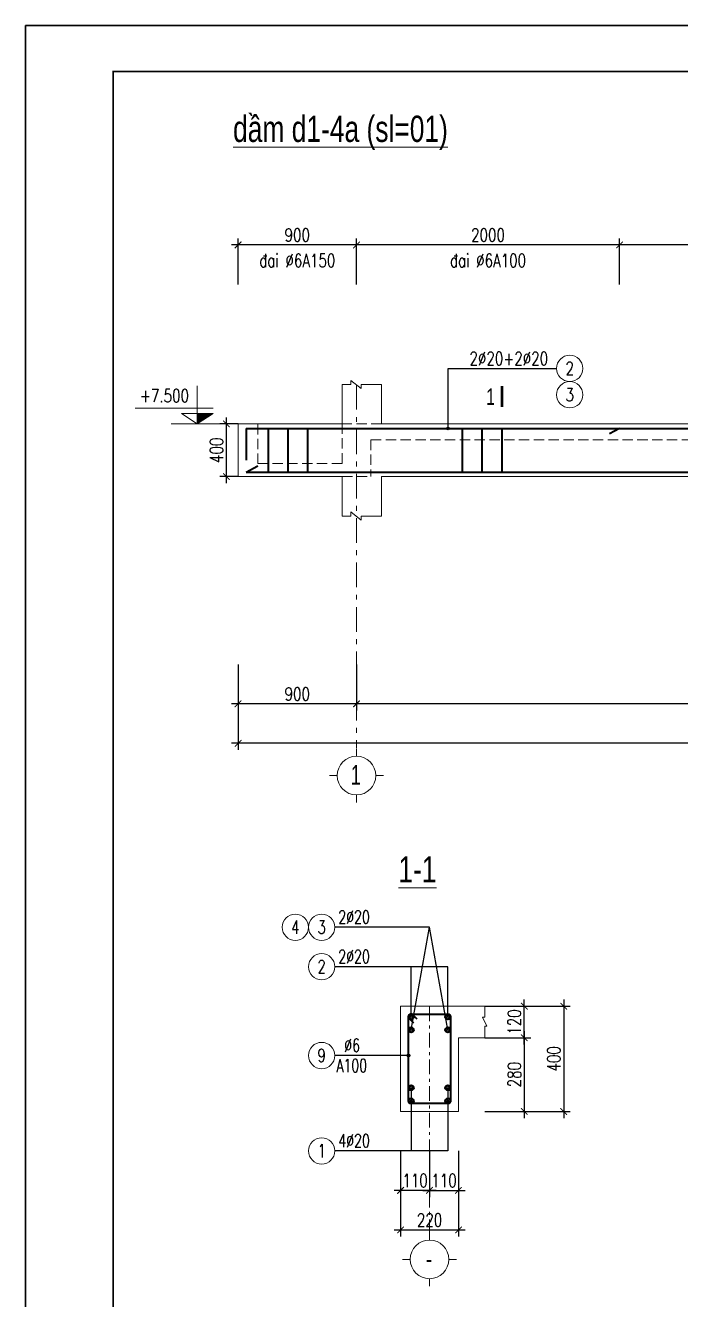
# Model space of a CAD drawing. Extents: x -2098986 to 943, y -1296280 to 73591.
# Drawn here: x -1743236 to -1733276, y -1204125 to -1184760 of the extents above; entities that cross this region are included whole.
import ezdxf
from ezdxf.enums import TextEntityAlignment as Align

# ---------------------------------------------------------------- set-up
doc = ezdxf.new("R2010")
doc.units = 0
doc.header["$LTSCALE"] = 150
doc.header["$PDMODE"] = 35
doc.linetypes.add('_An', pattern=[5, 3.5, -1.5])
doc.linetypes.add('_Tim', pattern=[9, 5, -1.5, 1, -1.5])
doc.layers.get('Defpoints').update_dxf_attribs({"lineweight": 18})
for name, color, linetype, lineweight in [('05.Text', 253, 'Continuous', 18), ('11.Khung bo', 32, 'Continuous', 50), ('12.Khung', 36, 'Continuous', 25), ('LS-DIM', 251, 'Continuous', 13), ('LS-TEXT', 60, 'Continuous', 20), ('LS-THAY', 7, 'Continuous', 20), ('LS-THEP', 3, 'Continuous', 35), ('LS-TRUC', 108, '_Tim', 9)]:
    doc.layers.add(name, color=color, linetype=linetype, lineweight=lineweight)
doc.layers.add('DIM', color=1, linetype='Continuous')
doc.layers.add('Tpl_Bound', color=1, linetype='Continuous', plot=False)
doc.styles.add('dim', font='vnsimli.shx', dxfattribs={"width": 0.75})
doc.styles.add('KCVN-LEADER', font='vnromadi.shx', dxfattribs={"width": 0.7, "height": 4})
doc.styles.add('LS.TEXT', font='vnromadi.shx', dxfattribs={"width": 0.7, "height": 4})
doc.styles.add('romans.shx', font='romans.shx', dxfattribs={"width": 0.75, "bigfont": 'vns.shx'})
doc.styles.add('vnsimpli', font='vnsimli.shx', dxfattribs={"width": 0.75})
doc.dimstyles.new('D10', dxfattribs={"dimtxt": 200, "dimasz": 0, "dimexe": 0, "dimexo": 0, "dimgap": 0, "dimtad": 1, "dimdec": 0, "dimlfac": 0.1, "dimzin": 0, "dimdsep": 46, "dimtxsty": 'vnsimpli', "dimblk1": 'ARCHTICK', "dimblk2": 'ARCHTICK', "dimsah": 1, "dimcen": 0, "dimsd1": 1, "dimsd2": 1, "dimclrd": 256, "dimclre": 256, "dimclrt": 60, "dimadec": 0, "dimazin": 0, "dimtfac": 0.02, "dimtdec": 0, "dimtix": 1, "dimtmove": 2, "dimatfit": 3, "dimldrblk": 'ARCHTICK', "dimfxl": 100, "dimtolj": 1, "dimtzin": 0, "dimarcsym": 0})
doc.dimstyles.new('D25', dxfattribs={"dimscale": 0, "dimtxt": 200, "dimasz": 100, "dimexe": 100, "dimexo": 0, "dimgap": 50, "dimtad": 1, "dimdec": 0, "dimlfac": 0.25, "dimdsep": 46, "dimtxsty": 'vnsimpli', "dimblk1": 'ARCHTICK', "dimblk2": 'ARCHTICK', "dimsah": 1, "dimcen": 0, "dimdle": 100, "dimclrd": 256, "dimclre": 256, "dimclrt": 60, "dimadec": 0, "dimazin": 0, "dimtfac": 0.004, "dimtdec": 0, "dimtix": 1, "dimtmove": 2, "dimatfit": 3, "dimldrblk": 'ARCHTICK', "dimfxl": 1, "dimtolj": 1, "dimarcsym": 0})
doc.dimstyles.new('D50', dxfattribs={"dimtxt": 200, "dimasz": 100, "dimexe": 100, "dimexo": 0, "dimgap": 50, "dimtad": 1, "dimdec": 0, "dimlfac": 0.5, "dimzin": 0, "dimdsep": 46, "dimtxsty": 'vnsimpli', "dimblk1": 'ARCHTICK', "dimblk2": 'ARCHTICK', "dimsah": 1, "dimcen": 0, "dimdle": 100, "dimclrd": 256, "dimclre": 256, "dimclrt": 60, "dimadec": 0, "dimazin": 0, "dimtfac": 0.02, "dimtdec": 0, "dimtix": 1, "dimtmove": 2, "dimatfit": 3, "dimldrblk": 'ARCHTICK', "dimfxl": 100, "dimtolj": 1, "dimtzin": 0, "dimarcsym": 0})
doc.dimstyles.new('Ghi Chu', dxfattribs={"dimscale": 40, "dimtxt": 2.2, "dimasz": 1, "dimexe": 0.8, "dimexo": 0, "dimgap": 1, "dimtad": 1, "dimdec": 0, "dimzin": 0, "dimdsep": 46, "dimtxsty": 'dim', "dimblk1": 'ARCHTICK', "dimblk2": 'ARCHTICK', "dimsah": 1, "dimcen": -0.2, "dimdle": 0.8, "dimclrd": 256, "dimclre": 256, "dimclrt": 60, "dimadec": 0, "dimazin": 0, "dimtfac": 1, "dimtdec": 0, "dimtmove": 0, "dimatfit": 3, "dimldrblk": 'ARCHTICK', "dimfxl": 1, "dimtolj": 1, "dimtzin": 0, "dimarcsym": 0})
doc.dimstyles.new('LS.GHI CHU', dxfattribs={"dimtxt": 200, "dimasz": 120, "dimexe": 120, "dimexo": 120, "dimgap": 80, "dimtad": 1, "dimdec": 0, "dimzin": 0, "dimdsep": 46, "dimtxsty": 'romans.shx', "dimblk": 'ARCHTICK', "dimcen": 0.09, "dimdle": 120, "dimclrd": 256, "dimclre": 8, "dimclrt": 7, "dimadec": 0, "dimazin": 0, "dimtfac": 1, "dimtdec": 0, "dimtofl": 0, "dimtmove": 0, "dimatfit": 3, "dimldrblk": 'ARCHTICK', "dimfxl": 1, "dimtolj": 1, "dimtzin": 0, "dimarcsym": 0})

# ---------------------------------------------------------------- blocks, each defined once
blk = doc.blocks.new('_ArchTick')
at = {"layer": 'DIM', "color": 0, "const_width": 0.15}
blk.add_lwpolyline([(-0.5, -0.5), (0.5, 0.5)], dxfattribs=at)
blk = doc.blocks.new('*D1545')
at = {"layer": 'Defpoints', "color": 0, "transparency": 16777216}
for p in [(-1740003, -1194471), (-1708423, -1194471), (-1740003, -1195671)]:
    blk.add_point(p, dxfattribs=at)
at = {"layer": 'LS-DIM', "lineweight": -2, "transparency": 16777216}
for p, q in [((-1740003, -1194471), (-1740003, -1195771)), ((-1708423, -1194471), (-1708423, -1195771)), ((-1708323, -1195671), (-1740103, -1195671))]:
    blk.add_line(p, q, dxfattribs=at)
at = {"layer": 'LS-DIM', "lineweight": -2, "transparency": 16777216, "xscale": 100, "yscale": 100, "zscale": 100, "rotation": 180}
blk.add_blockref('_ArchTick', (-1740003, -1195671), dxfattribs=at)
at = {"layer": 'LS-DIM', "lineweight": -2, "transparency": 16777216, "xscale": 100, "yscale": 100, "zscale": 100}
blk.add_blockref('_ArchTick', (-1708423, -1195671), dxfattribs=at)
at = {"layer": 'LS-DIM', "color": 60, "transparency": 16777216, "insert": (-1724213, -1195521), "char_height": 200, "attachment_point": 5, "style": 'vnsimpli'}
blk.add_mtext('\\A1;15790', dxfattribs=at)
blk = doc.blocks.new('*D1547')
at = {"layer": 'Defpoints', "color": 0, "transparency": 16777216}
for p in [(-1738203, -1194471), (-1726163, -1194471), (-1738203, -1195071)]:
    blk.add_point(p, dxfattribs=at)
at = {"layer": 'LS-DIM', "lineweight": -2, "transparency": 16777216}
for p, q in [((-1738203, -1194471), (-1738203, -1195171)), ((-1726163, -1194471), (-1726163, -1195171)), ((-1726063, -1195071), (-1738303, -1195071))]:
    blk.add_line(p, q, dxfattribs=at)
at = {"layer": 'LS-DIM', "lineweight": -2, "transparency": 16777216, "xscale": 100, "yscale": 100, "zscale": 100, "rotation": 180}
blk.add_blockref('_ArchTick', (-1738203, -1195071), dxfattribs=at)
at = {"layer": 'LS-DIM', "lineweight": -2, "transparency": 16777216, "xscale": 100, "yscale": 100, "zscale": 100}
blk.add_blockref('_ArchTick', (-1726163, -1195071), dxfattribs=at)
at = {"layer": 'LS-DIM', "color": 60, "transparency": 16777216, "insert": (-1732183, -1194921), "char_height": 200, "attachment_point": 5, "style": 'vnsimpli'}
blk.add_mtext('\\A1;6020', dxfattribs=at)
blk = doc.blocks.new('*D1548')
at = {"layer": 'Defpoints', "color": 0, "transparency": 16777216}
for p in [(-1740003, -1194471), (-1738203, -1194471), (-1740003, -1195071)]:
    blk.add_point(p, dxfattribs=at)
at = {"layer": 'LS-DIM', "lineweight": -2, "transparency": 16777216}
for p, q in [((-1740003, -1194471), (-1740003, -1195171)), ((-1738203, -1194471), (-1738203, -1195171)), ((-1738103, -1195071), (-1740103, -1195071))]:
    blk.add_line(p, q, dxfattribs=at)
at = {"layer": 'LS-DIM', "lineweight": -2, "transparency": 16777216, "xscale": 100, "yscale": 100, "zscale": 100, "rotation": 180}
blk.add_blockref('_ArchTick', (-1740003, -1195071), dxfattribs=at)
at = {"layer": 'LS-DIM', "lineweight": -2, "transparency": 16777216, "xscale": 100, "yscale": 100, "zscale": 100}
blk.add_blockref('_ArchTick', (-1738203, -1195071), dxfattribs=at)
at = {"layer": 'LS-DIM', "color": 60, "transparency": 16777216, "insert": (-1739103, -1194921), "char_height": 200, "attachment_point": 5, "style": 'vnsimpli'}
blk.add_mtext('\\A1;900', dxfattribs=at)
blk = doc.blocks.new('*D1566')
at = {"layer": 'Defpoints', "color": 0, "transparency": 16777216}
for p in [(-1738203, -1188095), (-1738203, -1188695), (-1734203, -1188695)]:
    blk.add_point(p, dxfattribs=at)
at = {"layer": 'LS-DIM', "lineweight": -2, "transparency": 16777216}
for p, q in [((-1738203, -1188695), (-1738203, -1187995)), ((-1734203, -1188695), (-1734203, -1187995)), ((-1734103, -1188095), (-1738303, -1188095))]:
    blk.add_line(p, q, dxfattribs=at)
at = {"layer": 'LS-DIM', "lineweight": -2, "transparency": 16777216, "xscale": 100, "yscale": 100, "zscale": 100, "rotation": 180}
blk.add_blockref('_ArchTick', (-1738203, -1188095), dxfattribs=at)
at = {"layer": 'LS-DIM', "lineweight": -2, "transparency": 16777216, "xscale": 100, "yscale": 100, "zscale": 100}
blk.add_blockref('_ArchTick', (-1734203, -1188095), dxfattribs=at)
at = {"layer": 'LS-DIM', "color": 60, "transparency": 16777216, "insert": (-1736203, -1187945), "char_height": 200, "attachment_point": 5, "style": 'vnsimpli'}
blk.add_mtext('\\A1;2000', dxfattribs=at)
blk = doc.blocks.new('*D1567')
at = {"layer": 'Defpoints', "color": 0, "transparency": 16777216}
for p in [(-1734203, -1188432), (-1738203, -1188695), (-1734203, -1188695)]:
    blk.add_point(p, dxfattribs=at)
at = {"layer": 'LS-DIM', "lineweight": -2, "transparency": 16777216}
for p, q in [((-1738203, -1188695), (-1738203, -1188432)), ((-1734203, -1188695), (-1734203, -1188432))]:
    blk.add_line(p, q, dxfattribs=at)
at = {"layer": 'LS-DIM', "color": 60, "transparency": 16777216, "insert": (-1736203, -1188332), "char_height": 200, "attachment_point": 5, "style": 'vnsimpli'}
blk.add_mtext('\\A1;®ai %%C6A100', dxfattribs=at)
blk = doc.blocks.new('*D1568')
at = {"layer": 'Defpoints', "color": 0, "transparency": 16777216}
for p in [(-1734203, -1188095), (-1734203, -1188695), (-1730163, -1188695)]:
    blk.add_point(p, dxfattribs=at)
at = {"layer": 'LS-DIM', "lineweight": -2, "transparency": 16777216}
for p, q in [((-1734203, -1188695), (-1734203, -1187995)), ((-1730163, -1188695), (-1730163, -1187995)), ((-1730063, -1188095), (-1734303, -1188095))]:
    blk.add_line(p, q, dxfattribs=at)
at = {"layer": 'LS-DIM', "lineweight": -2, "transparency": 16777216, "xscale": 100, "yscale": 100, "zscale": 100, "rotation": 180}
blk.add_blockref('_ArchTick', (-1734203, -1188095), dxfattribs=at)
at = {"layer": 'LS-DIM', "lineweight": -2, "transparency": 16777216, "xscale": 100, "yscale": 100, "zscale": 100}
blk.add_blockref('_ArchTick', (-1730163, -1188095), dxfattribs=at)
at = {"layer": 'LS-DIM', "color": 60, "transparency": 16777216, "insert": (-1732183, -1187945), "char_height": 200, "attachment_point": 5, "style": 'vnsimpli'}
blk.add_mtext('\\A1;2020', dxfattribs=at)
blk = doc.blocks.new('*D1569')
at = {"layer": 'Defpoints', "color": 0, "transparency": 16777216}
for p in [(-1730163, -1188432), (-1734203, -1188695), (-1730163, -1188695)]:
    blk.add_point(p, dxfattribs=at)
at = {"layer": 'LS-DIM', "lineweight": -2, "transparency": 16777216}
for p, q in [((-1734203, -1188695), (-1734203, -1188432)), ((-1730163, -1188695), (-1730163, -1188432))]:
    blk.add_line(p, q, dxfattribs=at)
at = {"layer": 'LS-DIM', "color": 60, "transparency": 16777216, "insert": (-1732183, -1188332), "char_height": 200, "attachment_point": 5, "style": 'vnsimpli'}
blk.add_mtext('\\A1;®ai %%C6A200', dxfattribs=at)
blk = doc.blocks.new('*D1570')
at = {"layer": 'Defpoints', "color": 0, "transparency": 16777216}
for p in [(-1740003, -1188095), (-1740003, -1188695), (-1738203, -1188695)]:
    blk.add_point(p, dxfattribs=at)
at = {"layer": 'LS-DIM', "lineweight": -2, "transparency": 16777216}
for p, q in [((-1740003, -1188695), (-1740003, -1187995)), ((-1738203, -1188695), (-1738203, -1187995)), ((-1738103, -1188095), (-1740103, -1188095))]:
    blk.add_line(p, q, dxfattribs=at)
at = {"layer": 'LS-DIM', "lineweight": -2, "transparency": 16777216, "xscale": 100, "yscale": 100, "zscale": 100, "rotation": 180}
blk.add_blockref('_ArchTick', (-1740003, -1188095), dxfattribs=at)
at = {"layer": 'LS-DIM', "lineweight": -2, "transparency": 16777216, "xscale": 100, "yscale": 100, "zscale": 100}
blk.add_blockref('_ArchTick', (-1738203, -1188095), dxfattribs=at)
at = {"layer": 'LS-DIM', "color": 60, "transparency": 16777216, "insert": (-1739103, -1187945), "char_height": 200, "attachment_point": 5, "style": 'vnsimpli'}
blk.add_mtext('\\A1;900', dxfattribs=at)
blk = doc.blocks.new('*D1571')
at = {"layer": 'Defpoints', "color": 0, "transparency": 16777216}
for p in [(-1738203, -1188432), (-1740003, -1188695), (-1738203, -1188695)]:
    blk.add_point(p, dxfattribs=at)
at = {"layer": 'LS-DIM', "lineweight": -2, "transparency": 16777216}
for p, q in [((-1740003, -1188695), (-1740003, -1188432)), ((-1738203, -1188695), (-1738203, -1188432))]:
    blk.add_line(p, q, dxfattribs=at)
at = {"layer": 'LS-DIM', "color": 60, "transparency": 16777216, "insert": (-1739103, -1188332), "char_height": 200, "attachment_point": 5, "style": 'vnsimpli'}
blk.add_mtext('\\A1;®ai %%C6A150', dxfattribs=at)
blk = doc.blocks.new('A$C0F04115F')
at = {"layer": 'LS-THAY'}
for p, q in [((-380, 380), (-380, 530)), ((-760, 0), (-910, 0)), ((0, 0), (150, 0)), ((-380, -380), (-380, -530))]:
    blk.add_line(p, q, dxfattribs=at)
blk.add_circle((-380, 0), 380, dxfattribs=at)
blk = doc.blocks.new('COSCD')
at = {"layer": 'LS-DIM'}
blk.add_hatch(color=256, dxfattribs=at).paths.add_polyline_path([(3.6, 0), (3.6, 1.44), (1.44, 1.44)])
for p, q in [((3.6, 0), (3.6, 5.23)), ((1.44, 2.16), (12.12, 2.16)), ((7.2, 0), (0, 0)), ((1.44, 1.44), (5.76, 1.44)), ((1.44, 1.44), (3.6, 0)), ((5.76, 1.44), (3.6, 0))]:
    blk.add_line(p, q, dxfattribs=at)
blk = doc.blocks.new('*D1573')
at = {"layer": 'Defpoints', "color": 0, "transparency": 16777216}
for p in [(-1740181, -1190817), (-1740003, -1190817), (-1740003, -1191617)]:
    blk.add_point(p, dxfattribs=at)
at = {"layer": 'LS-DIM', "lineweight": -2, "transparency": 16777216}
for p, q in [((-1740181, -1191717), (-1740181, -1190717)), ((-1740003, -1190817), (-1740281, -1190817)), ((-1740003, -1191617), (-1740281, -1191617))]:
    blk.add_line(p, q, dxfattribs=at)
at = {"layer": 'LS-DIM', "lineweight": -2, "transparency": 16777216, "xscale": 100, "yscale": 100, "zscale": 100}
for p, rotation in [((-1740181, -1190817), 90), ((-1740181, -1191617), 270)]:
    blk.add_blockref('_ArchTick', p, dxfattribs=dict(at, rotation=rotation))
at = {"layer": 'LS-DIM', "color": 60, "transparency": 16777216, "insert": (-1740331, -1191217), "char_height": 200, "attachment_point": 5, "rotation": 90, "style": 'vnsimpli'}
blk.add_mtext('\\A1;400', dxfattribs=at)
blk = doc.blocks.new('moc1')
at = {"layer": 'LS-THEP'}
for p, q in [((-25, 0), (-25, -10)), ((10, 25), (0, 25)), ((58, -22), (10, 25)), ((-25, -10), (22, -58))]:
    blk.add_line(p, q, dxfattribs=at)
blk.add_arc((0, 0), 25, 90, 180, dxfattribs=at)
blk = doc.blocks.new('cotthep')
at = {"layer": 'LS-THAY'}
blk.add_circle((-250, 0), 250, dxfattribs=at)
at = {"layer": 'LS-TEXT', "style": 'vnsimpli', "width": 0.75}
for tag, p in [('24`25', (446, 69)), ('10', (-250, -123)), ('A200', (440, -316))]:
    blk.add_attdef(tag, text='', height=250, dxfattribs=at).set_placement(p, align=Align.CENTER)
blk = doc.blocks.new('*D1575')
at = {"layer": 'Defpoints', "color": 0, "transparency": 16777216}
for p in [(-1737532, -1201867), (-1736652, -1201867), (-1736652, -1203067)]:
    blk.add_point(p, dxfattribs=at)
at = {"layer": 'LS-DIM', "lineweight": -2, "transparency": 16777216}
for p, q in [((-1737532, -1201867), (-1737532, -1203167)), ((-1736652, -1201867), (-1736652, -1203167)), ((-1737632, -1203067), (-1736552, -1203067))]:
    blk.add_line(p, q, dxfattribs=at)
at = {"layer": 'LS-DIM', "lineweight": -2, "transparency": 16777216, "xscale": 100, "yscale": 100, "zscale": 100, "rotation": 180}
blk.add_blockref('_ArchTick', (-1737532, -1203067), dxfattribs=at)
at = {"layer": 'LS-DIM', "lineweight": -2, "transparency": 16777216, "xscale": 100, "yscale": 100, "zscale": 100}
blk.add_blockref('_ArchTick', (-1736652, -1203067), dxfattribs=at)
at = {"layer": 'LS-DIM', "color": 60, "transparency": 16777216, "insert": (-1737092, -1202917), "char_height": 200, "attachment_point": 5, "style": 'vnsimpli'}
blk.add_mtext('\\A1;220', dxfattribs=at)
blk = doc.blocks.new('*D1576')
at = {"layer": 'Defpoints', "color": 0, "transparency": 16777216}
for p in [(-1736252, -1200147), (-1736252, -1201267), (-1735652, -1201267)]:
    blk.add_point(p, dxfattribs=at)
at = {"layer": 'LS-DIM', "lineweight": -2, "transparency": 16777216}
for p, q in [((-1735652, -1200047), (-1735652, -1201367)), ((-1736252, -1200147), (-1735552, -1200147)), ((-1736252, -1201267), (-1735552, -1201267))]:
    blk.add_line(p, q, dxfattribs=at)
at = {"layer": 'LS-DIM', "lineweight": -2, "transparency": 16777216, "xscale": 100, "yscale": 100, "zscale": 100}
for p, rotation in [((-1735652, -1200147), 90), ((-1735652, -1201267), 270)]:
    blk.add_blockref('_ArchTick', p, dxfattribs=dict(at, rotation=rotation))
at = {"layer": 'LS-DIM', "color": 60, "transparency": 16777216, "insert": (-1735802, -1200707), "char_height": 200, "attachment_point": 5, "rotation": 90, "style": 'vnsimpli'}
blk.add_mtext('\\A1;280', dxfattribs=at)
blk = doc.blocks.new('*D1577')
at = {"layer": 'Defpoints', "color": 0, "transparency": 16777216}
for p in [(-1737092, -1201867), (-1736652, -1201867), (-1736652, -1202467)]:
    blk.add_point(p, dxfattribs=at)
at = {"layer": 'LS-DIM', "lineweight": -2, "transparency": 16777216}
for p, q in [((-1737092, -1201867), (-1737092, -1202567)), ((-1736652, -1201867), (-1736652, -1202567)), ((-1737192, -1202467), (-1736552, -1202467))]:
    blk.add_line(p, q, dxfattribs=at)
at = {"layer": 'LS-DIM', "lineweight": -2, "transparency": 16777216, "xscale": 100, "yscale": 100, "zscale": 100, "rotation": 180}
blk.add_blockref('_ArchTick', (-1737092, -1202467), dxfattribs=at)
at = {"layer": 'LS-DIM', "lineweight": -2, "transparency": 16777216, "xscale": 100, "yscale": 100, "zscale": 100}
blk.add_blockref('_ArchTick', (-1736652, -1202467), dxfattribs=at)
at = {"layer": 'LS-DIM', "color": 60, "transparency": 16777216, "insert": (-1736872, -1202317), "char_height": 200, "attachment_point": 5, "style": 'vnsimpli'}
blk.add_mtext('\\A1;110', dxfattribs=at)
blk = doc.blocks.new('*D1578')
at = {"layer": 'Defpoints', "color": 0, "transparency": 16777216}
for p in [(-1737532, -1201867), (-1737092, -1201867), (-1737532, -1202467)]:
    blk.add_point(p, dxfattribs=at)
at = {"layer": 'LS-DIM', "lineweight": -2, "transparency": 16777216}
for p, q in [((-1737532, -1201867), (-1737532, -1202567)), ((-1737092, -1201867), (-1737092, -1202567)), ((-1736992, -1202467), (-1737632, -1202467))]:
    blk.add_line(p, q, dxfattribs=at)
at = {"layer": 'LS-DIM', "lineweight": -2, "transparency": 16777216, "xscale": 100, "yscale": 100, "zscale": 100, "rotation": 180}
blk.add_blockref('_ArchTick', (-1737532, -1202467), dxfattribs=at)
at = {"layer": 'LS-DIM', "lineweight": -2, "transparency": 16777216, "xscale": 100, "yscale": 100, "zscale": 100}
blk.add_blockref('_ArchTick', (-1737092, -1202467), dxfattribs=at)
at = {"layer": 'LS-DIM', "color": 60, "transparency": 16777216, "insert": (-1737312, -1202317), "char_height": 200, "attachment_point": 5, "style": 'vnsimpli'}
blk.add_mtext('\\A1;110', dxfattribs=at)
blk = doc.blocks.new('*D1579')
at = {"layer": 'Defpoints', "color": 0, "transparency": 16777216}
for p in [(-1736252, -1199667), (-1735652, -1199667), (-1736252, -1200147)]:
    blk.add_point(p, dxfattribs=at)
at = {"layer": 'LS-DIM', "lineweight": -2, "transparency": 16777216}
for p, q in [((-1736252, -1199667), (-1735552, -1199667)), ((-1735652, -1200247), (-1735652, -1199567)), ((-1736252, -1200147), (-1735552, -1200147))]:
    blk.add_line(p, q, dxfattribs=at)
at = {"layer": 'LS-DIM', "lineweight": -2, "transparency": 16777216, "xscale": 100, "yscale": 100, "zscale": 100}
for p, rotation in [((-1735652, -1199667), 90), ((-1735652, -1200147), 270)]:
    blk.add_blockref('_ArchTick', p, dxfattribs=dict(at, rotation=rotation))
at = {"layer": 'LS-DIM', "color": 60, "transparency": 16777216, "insert": (-1735802, -1199907), "char_height": 200, "attachment_point": 5, "rotation": 90, "style": 'vnsimpli'}
blk.add_mtext('\\A1;120', dxfattribs=at)
blk = doc.blocks.new('*D1580')
at = {"layer": 'Defpoints', "color": 0, "transparency": 16777216}
for p in [(-1736252, -1199667), (-1736252, -1201267), (-1735052, -1201267)]:
    blk.add_point(p, dxfattribs=at)
at = {"layer": 'LS-DIM', "lineweight": -2, "transparency": 16777216}
for p, q in [((-1736252, -1199667), (-1734952, -1199667)), ((-1735052, -1199567), (-1735052, -1201367)), ((-1736252, -1201267), (-1734952, -1201267))]:
    blk.add_line(p, q, dxfattribs=at)
at = {"layer": 'LS-DIM', "lineweight": -2, "transparency": 16777216, "xscale": 100, "yscale": 100, "zscale": 100}
for p, rotation in [((-1735052, -1199667), 90), ((-1735052, -1201267), 270)]:
    blk.add_blockref('_ArchTick', p, dxfattribs=dict(at, rotation=rotation))
at = {"layer": 'LS-DIM', "color": 60, "transparency": 16777216, "insert": (-1735202, -1200467), "char_height": 200, "attachment_point": 5, "rotation": 90, "style": 'vnsimpli'}
blk.add_mtext('\\A1;400', dxfattribs=at)
blk = doc.blocks.new('100')
at = {"layer": '11.Khung bo', "const_width": 26.7}
blk.add_lwpolyline([(1860913, -945240), (1860913, -916940), (1896063, -916940), (1896063, -945240)], close=True, dxfattribs=at)
blk.add_lwpolyline([(1860913, -945240), (1860913, -916940), (1896063, -916940), (1896063, -945240)], close=True, dxfattribs=at)
blk.add_lwpolyline([(1860913, -945240), (1860913, -916940), (1896063, -916940), (1896063, -945240)], close=True, dxfattribs=at)
at = {"layer": '12.Khung'}
blk.add_lwpolyline([(1901579, -945940), (1901579, -916240), (1859580, -916240), (1859580, -945940)], close=True, dxfattribs=at)
blk.add_lwpolyline([(1901579, -945940), (1901579, -916240), (1859580, -916240), (1859580, -945940)], close=True, dxfattribs=at)
blk.add_lwpolyline([(1901579, -945940), (1901579, -916240), (1859580, -916240), (1859580, -945940)], close=True, dxfattribs=at)

msp = doc.modelspace()

# ---------------------------------------------------------------- linework, layer by layer
at = {"layer": 'LS-DIM', "linetype": '_An', "ltscale": 0.3}
for p, q in [((-1739702.6, -1190816.8), (-1739702.6, -1191416.8)), ((-1738422.6, -1191416.8), (-1738422.6, -1190816.8)), ((-1737982.6, -1191056.8), (-1726382.6, -1191056.8)), ((-1737982.6, -1191056.8), (-1737982.6, -1191616.8)), ((-1738422.6, -1191416.8), (-1739702.6, -1191416.8))]:
    msp.add_line(p, q, dxfattribs=at)
at = {"layer": 'LS-DIM'}
for points in [[(-1738422.6, -1190216.8), (-1738290.4, -1190216.8), (-1738290.4, -1190153.9), (-1738132.7, -1190280), (-1738132.7, -1190216.8), (-1737822.6, -1190216.8)], [(-1738422.6, -1192217.3), (-1738290.4, -1192217.3), (-1738290.4, -1192154.3), (-1738132.7, -1192280.4), (-1738132.7, -1192217.3), (-1737822.6, -1192217.3)]]:
    msp.add_lwpolyline(points, dxfattribs=at)
at = {"layer": 'LS-DIM', "linetype": '_An', "ltscale": 0.3}
for points in [[(-1737822.6, -1190816.8), (-1738422.6, -1190816.8)], [(-1738422.6, -1191616.8), (-1737982.6, -1191616.8)]]:
    msp.add_lwpolyline(points, dxfattribs=at)
at = {"layer": 'LS-DIM', "ltscale": 120}
msp.add_lwpolyline([(-1736253.4, -1199667), (-1736253.4, -1199832.7), (-1736284.9, -1199832.7), (-1736218.8, -1199972.2), (-1736253.4, -1199972.2), (-1736253.4, -1200147)], dxfattribs=at)
at = {"layer": 'LS-TEXT', "const_width": 42.9}
msp.add_lwpolyline([(-1735991.4, -1190238.3), (-1735991.4, -1190560.8)], dxfattribs=at)
at = {"layer": 'LS-THAY'}
for p, q in [((-1738422.6, -1190816.8), (-1738422.6, -1190216.8)), ((-1737822.6, -1190816.8), (-1737822.6, -1190216.8)), ((-1740002.6, -1191616.8), (-1740002.6, -1190816.8)), ((-1740002.6, -1190816.8), (-1738422.6, -1190816.8)), ((-1737822.6, -1190816.8), (-1726542.6, -1190816.8)), ((-1738422.6, -1191616.8), (-1740002.6, -1191616.8)), ((-1738422.6, -1191616.8), (-1738422.6, -1192217.3)), ((-1737822.6, -1191616.8), (-1726542.6, -1191616.8)), ((-1737822.6, -1191616.8), (-1737822.6, -1192217.3)), ((-1736652.4, -1199667), (-1737532.4, -1199667)), ((-1737532.4, -1199667), (-1737532.4, -1201267)), ((-1736652.4, -1199667), (-1736253.4, -1199667)), ((-1736652.4, -1201267), (-1736652.4, -1200147)), ((-1736652.4, -1200147), (-1736253.4, -1200147)), ((-1737532.4, -1201267), (-1736652.4, -1201267))]:
    msp.add_line(p, q, dxfattribs=at)
for centre in [(-1734960.1, -1189971.9), (-1734960.1, -1190371.9)]:
    msp.add_circle(centre, 200, dxfattribs=at)
at = {"layer": 'LS-THEP'}
for p, q in [((-1739881.6, -1190886.8), (-1723605.9, -1190886.8)), ((-1739881.6, -1190886.8), (-1739881.6, -1191368)), ((-1739546.2, -1190886.8), (-1739546.2, -1191546.8)), ((-1739246.2, -1190886.8), (-1739246.2, -1191546.8)), ((-1738946.2, -1190886.8), (-1738946.2, -1191546.8)), ((-1736595.2, -1190886.8), (-1736595.2, -1191546.8)), ((-1736295.2, -1190886.8), (-1736295.2, -1191546.8)), ((-1735995.2, -1190886.8), (-1735995.2, -1191546.8)), ((-1734202.6, -1190886.8), (-1734357.6, -1190968)), ((-1739881.6, -1191546.8), (-1739702.6, -1191453.8)), ((-1739881.6, -1191547.8), (-1722791.7, -1191547.8))]:
    msp.add_line(p, q, dxfattribs=at)
msp.add_lwpolyline([(-1737372.4, -1199787), (-1736812.4, -1199787, -0.4142136), (-1736772.4, -1199827), (-1736772.4, -1201107, -0.4142136), (-1736812.4, -1201147), (-1737372.4, -1201147, -0.4142136), (-1737412.4, -1201107), (-1737412.4, -1199827, -0.4142136)], format="xyb", close=True, dxfattribs=at)
for centre in [(-1737372.4, -1199827), (-1736812.4, -1199827), (-1737372.4, -1200027), (-1736812.4, -1200027), (-1737372.4, -1200907), (-1736812.4, -1200907), (-1737372.4, -1201107), (-1736812.4, -1201107)]:
    msp.add_circle(centre, 40, dxfattribs=at)
at = {"layer": 'LS-TRUC', "ltscale": 0.5}
msp.add_line((-1738202.6, -1190224.1), (-1738202.6, -1195740.1), dxfattribs=at)
at = {"layer": 'LS-TRUC', "ltscale": 0.3}
msp.add_line((-1737092.4, -1199667), (-1737092.4, -1203162.7), dxfattribs=at)
at = {"layer": 'Tpl_Bound', "color": 1}
msp.add_lwpolyline([(-1743235.8, -1214459.5), (-1743235.8, -1184759.5), (-1701235.8, -1184759.5), (-1701235.8, -1214459.5)], close=True, dxfattribs=at)

# ---------------------------------------------------------------- block references
at = {"layer": '05.Text', "xscale": 1.000009185772931, "yscale": 1.000009185772931, "zscale": 1.000009185772931}
msp.add_blockref('100', (-3602832.5, -268511), dxfattribs=at)
at = {"layer": 'LS-DIM'}
for name, p, xscale, yscale, zscale in [('COSCD', (-1740223, -1190816.8), -111.1111111112405, 111.1111111112405, 111.1111111112405), ('moc1', (-1737372.4, -1199827), 1.599999999860302, 1.599999999860302, 1.599999999860302)]:
    msp.add_blockref(name, p, dxfattribs=dict(at, xscale=xscale, yscale=yscale, zscale=zscale))
ref = msp.add_blockref('cotthep', (-1738932.4, -1198467), dxfattribs=dict(at, xscale=0.8000000000465661, yscale=0.8000000000465661, zscale=0.8000000000465661))
ref.add_attrib('10', '4', dxfattribs={"layer": 'LS-TEXT', "height": 200, "style": 'vnsimpli', "width": 0.7}).set_placement((-1739132.4, -1198565.6), align=Align.CENTER)
ref = msp.add_blockref('cotthep', (-1738532.4, -1198467), dxfattribs=dict(at, xscale=0.8000000000465661, yscale=0.8000000000465661, zscale=0.8000000000465661))
ref.add_attrib('10', '3', dxfattribs={"layer": 'LS-TEXT', "height": 200, "style": 'vnsimpli', "width": 0.7}).set_placement((-1738732.4, -1198565.6), align=Align.CENTER)
ref.add_attrib('24`25', '2`20', dxfattribs={"layer": 'LS-TEXT', "height": 200, "style": 'vnsimpli', "width": 0.7}).set_placement((-1738239.4, -1198411.5), align=Align.CENTER)
ref = msp.add_blockref('cotthep', (-1738532.4, -1199067), dxfattribs=dict(at, xscale=0.8000000000465661, yscale=0.8000000000465661, zscale=0.8000000000465661))
ref.add_attrib('10', '2', dxfattribs={"layer": 'LS-TEXT', "height": 200, "style": 'vnsimpli', "width": 0.7}).set_placement((-1738732.4, -1199165.6), align=Align.CENTER)
ref.add_attrib('24`25', '2`20', dxfattribs={"layer": 'LS-TEXT', "height": 200, "style": 'vnsimpli', "width": 0.7}).set_placement((-1738239.4, -1199011.6), align=Align.CENTER)
ref = msp.add_blockref('cotthep', (-1738532.4, -1200417), dxfattribs=dict(at, xscale=0.8000000000465661, yscale=0.8000000000465661, zscale=0.8000000000465661))
ref.add_attrib('10', '9', dxfattribs={"layer": 'LS-TEXT', "height": 200, "style": 'vnsimpli', "width": 0.7}).set_placement((-1738732.4, -1200515.6), align=Align.CENTER)
ref.add_attrib('24`25', '%%c6', dxfattribs={"layer": 'LS-TEXT', "height": 200, "style": 'vnsimpli', "width": 0.7}).set_placement((-1738269, -1200361.5), align=Align.CENTER)
ref.add_attrib('A200', 'A100', dxfattribs={"layer": 'LS-TEXT', "height": 200, "style": 'vnsimpli', "width": 0.7}).set_placement((-1738275.1, -1200669.5), align=Align.CENTER)
ref = msp.add_blockref('cotthep', (-1738532.4, -1201867), dxfattribs=dict(at, xscale=0.8000000000465661, yscale=0.8000000000465661, zscale=0.8000000000465661))
ref.add_attrib('10', '1', dxfattribs={"layer": 'LS-TEXT', "height": 200, "style": 'vnsimpli', "width": 0.7}).set_placement((-1738732.4, -1201965.6), align=Align.CENTER)
ref.add_attrib('24`25', '4`20', dxfattribs={"layer": 'LS-TEXT', "height": 200, "style": 'vnsimpli', "width": 0.7}).set_placement((-1738239.4, -1201811.6), align=Align.CENTER)
at = {"layer": 'LS-THAY'}
for p, xscale, yscale, zscale in [((-1738496.5, -1196161), -0.7730448003858328, 0.7730447999201715, 0.7730448000000003), ((-1736798.5, -1203514.6), 0.7730448001530021, 0.7730448001530021, 0.7730448001530021)]:
    msp.add_blockref('A$C0F04115F', p, dxfattribs=dict(at, xscale=xscale, yscale=yscale, zscale=zscale))

# ---------------------------------------------------------------- texts
at = {"layer": 'LS-TEXT', "color": 60, "style": 'LS.TEXT', "width": 0.75}
for s, p in [('%%UdÇm d1-4a (sl=01)', (-1740079.7, -1186530)), ('%%U1-1', (-1737566.1, -1197786.3))]:
    msp.add_text(s, height=400, dxfattribs=at).set_placement(p)
at = {"layer": 'LS-TEXT', "style": 'vnsimpli', "width": 0.75}
msp.add_text('2`20+2`20', height=200, dxfattribs=at).set_placement((-1735886.7, -1189820.7), align=Align.MIDDLE)
msp.add_text('+7.500', height=200, dxfattribs=at).set_placement((-1741495, -1190486.8))
at = {"layer": 'LS-TEXT', "style": 'KCVN-LEADER', "width": 0.7}
msp.add_text('1', height=250, dxfattribs=at).set_placement((-1736098.5, -1190527.4), align=Align.RIGHT)
for s, p in [('1', (-1738212.3, -1196151.9)), ('-', (-1737099.8, -1203505.5))]:
    msp.add_text(s, height=300, dxfattribs=at).set_placement(p, align=Align.MIDDLE_CENTER)
at = {"layer": 'LS-TEXT', "style": 'vnsimpli', "width": 0.75}
for tag, p in [('2', (-1734960.1, -1189971.9)), ('3', (-1734960.1, -1190371.9))]:
    msp.add_attdef(tag, text='2', height=200, dxfattribs=at).set_placement(p, align=Align.MIDDLE)

# ---------------------------------------------------------------- dimensions: what is measured, and where the dimension line sits
at = {"layer": 'LS-DIM'}
for base, p1, p2, angle, picture, middle in [((-1740002.6, -1188095.1), (-1738202.6, -1188695.1), (-1740002.6, -1188695.1), 180, '*D1570', (-1739102.6, -1187945.1)), ((-1738202.6, -1188095.1), (-1734202.6, -1188695.1), (-1738202.6, -1188695.1), 180, '*D1566', (-1736202.6, -1187945.1)), ((-1734202.6, -1188095.1), (-1730162.6, -1188695.1), (-1734202.6, -1188695.1), 180, '*D1568', (-1732182.6, -1187945.1)), ((-1740180.6, -1190816.8), (-1740002.6, -1191616.8), (-1740002.6, -1190816.8), 90, '*D1573', (-1740330.6, -1191216.8)), ((-1740002.6, -1195671), (-1708422.6, -1194471), (-1740002.6, -1194471), 180, '*D1545', (-1724212.6, -1195521)), ((-1740002.6, -1195071), (-1738202.6, -1194471), (-1740002.6, -1194471), 180, '*D1548', (-1739102.6, -1194921)), ((-1738202.6, -1195071), (-1726162.6, -1194471), (-1738202.6, -1194471), 180, '*D1547', (-1732182.6, -1194921))]:
    dim = msp.add_linear_dim(base=base, p1=p1, p2=p2, angle=angle, dimstyle='D50', dxfattribs=at)
    dim.commit()
    dim.dimension.update_dxf_attribs({"geometry": picture, "text_midpoint": middle})
for base, p1, p2, text, picture, middle in [((-1738202.6, -1188432.2), (-1740002.6, -1188695.1), (-1738202.6, -1188695.1), '®ai %%C6A150', '*D1571', (-1739102.6, -1188332.2)), ((-1734202.6, -1188432.2), (-1738202.6, -1188695.1), (-1734202.6, -1188695.1), '®ai %%C6A100', '*D1567', (-1736202.6, -1188332.2)), ((-1730162.6, -1188432.2), (-1734202.6, -1188695.1), (-1730162.6, -1188695.1), '®ai %%C6A200', '*D1569', (-1732182.6, -1188332.2))]:
    dim = msp.add_linear_dim(base=base, p1=p1, p2=p2, angle=180, text=text, dimstyle='D10', dxfattribs=at)
    dim.commit()
    dim.dimension.update_dxf_attribs({"geometry": picture, "text_midpoint": middle})
for base, p1, p2, override, picture, middle in [((-1735652.4, -1199667), (-1736252.4, -1200147), (-1736252.4, -1199667), {"dimscale": 1}, '*D1579', (-1735802.4, -1199907)), ((-1735052.4, -1201267), (-1736252.4, -1199667), (-1736252.4, -1201267), {"dimscale": 1}, '*D1580', (-1735202.4, -1200467)), ((-1735652.4, -1201267), (-1736252.4, -1200147), (-1736252.4, -1201267), {"dimscale": 1, "dimtxsty": 'vnsimpli', "dimtmove": 1}, '*D1576', (-1735802.4, -1200707))]:
    dim = msp.add_linear_dim(base=base, p1=p1, p2=p2, angle=90, dimstyle='D25', override=override, dxfattribs=at)
    dim.commit()
    dim.dimension.update_dxf_attribs({"geometry": picture, "text_midpoint": middle})
for base, p1, p2, picture, middle in [((-1736652.4, -1203067), (-1737532.4, -1201867), (-1736652.4, -1201867), '*D1575', (-1737092.4, -1202917)), ((-1737532.4, -1202467), (-1737092.4, -1201867), (-1737532.4, -1201867), '*D1578', (-1737312.4, -1202317)), ((-1736652.4, -1202467), (-1737092.4, -1201867), (-1736652.4, -1201867), '*D1577', (-1736872.4, -1202317))]:
    dim = msp.add_linear_dim(base=base, p1=p1, p2=p2, dimstyle='D25', override={"dimscale": 1, "dimtxsty": 'vnsimpli', "dimtmove": 1}, dxfattribs=at)
    dim.commit()
    dim.dimension.update_dxf_attribs({"geometry": picture, "text_midpoint": middle})

# ---------------------------------------------------------------- leaders
for points, dimstyle, override in [([(-1736811.3, -1190886.8), (-1736811.3, -1189971.9), (-1735160.1, -1189971.9)], 'Ghi Chu', {"dimscale": 50, "dimasz": 0.8, "dimtad": 0, "dimldrblk": 'Origin'}), ([(-1737372.4, -1200027), (-1737092.4, -1198467), (-1738532.4, -1198467)], 'LS.GHI CHU', {"dimscale": 50, "dimasz": 0.8, "dimtad": 0, "dimtxsty": 'vnsimpli', "dimldrblk": 'Origin'}), ([(-1736812.4, -1200027), (-1737092.4, -1198467), (-1738532.4, -1198467)], 'LS.GHI CHU', {"dimscale": 50, "dimasz": 0.8, "dimtad": 0, "dimtxsty": 'vnsimpli', "dimldrblk": 'Origin'}), ([(-1737372.4, -1199827), (-1737372.4, -1199067), (-1738532.4, -1199067)], 'LS.GHI CHU', {"dimscale": 50, "dimasz": 0.8, "dimtad": 0, "dimtxsty": 'vnsimpli', "dimldrblk": 'Origin'}), ([(-1736812.4, -1199827), (-1736812.4, -1199067), (-1737988.4, -1199067)], 'LS.GHI CHU', {"dimscale": 50, "dimasz": 0.8, "dimtad": 0, "dimtxsty": 'vnsimpli', "dimldrblk": 'Origin'}), ([(-1737412.4, -1200417), (-1738532.4, -1200417)], 'LS.GHI CHU', {"dimscale": 50, "dimasz": 0.8, "dimtad": 0, "dimtxsty": 'vnsimpli', "dimldrblk": 'Origin'}), ([(-1737372.4, -1200907), (-1737372.4, -1201867), (-1738532.4, -1201867)], 'LS.GHI CHU', {"dimscale": 50, "dimasz": 0.8, "dimtad": 0, "dimtxsty": 'vnsimpli', "dimldrblk": 'Origin'}), ([(-1736812.4, -1200907), (-1736812.4, -1201867), (-1737988.4, -1201867)], 'LS.GHI CHU', {"dimscale": 50, "dimasz": 0.8, "dimtad": 0, "dimtxsty": 'vnsimpli', "dimldrblk": 'Origin'}), ([(-1737372.4, -1201107), (-1737372.4, -1201867), (-1738532.4, -1201867)], 'LS.GHI CHU', {"dimscale": 50, "dimasz": 0.8, "dimtad": 0, "dimtxsty": 'vnsimpli', "dimldrblk": 'Origin'}), ([(-1736812.4, -1201107), (-1736812.4, -1201867), (-1737988.4, -1201867)], 'LS.GHI CHU', {"dimscale": 50, "dimasz": 0.8, "dimtad": 0, "dimtxsty": 'vnsimpli', "dimldrblk": 'Origin'})]:
    msp.add_leader(points, dimstyle=dimstyle, override=override, dxfattribs=at)

doc.saveas('drawing.dxf')
